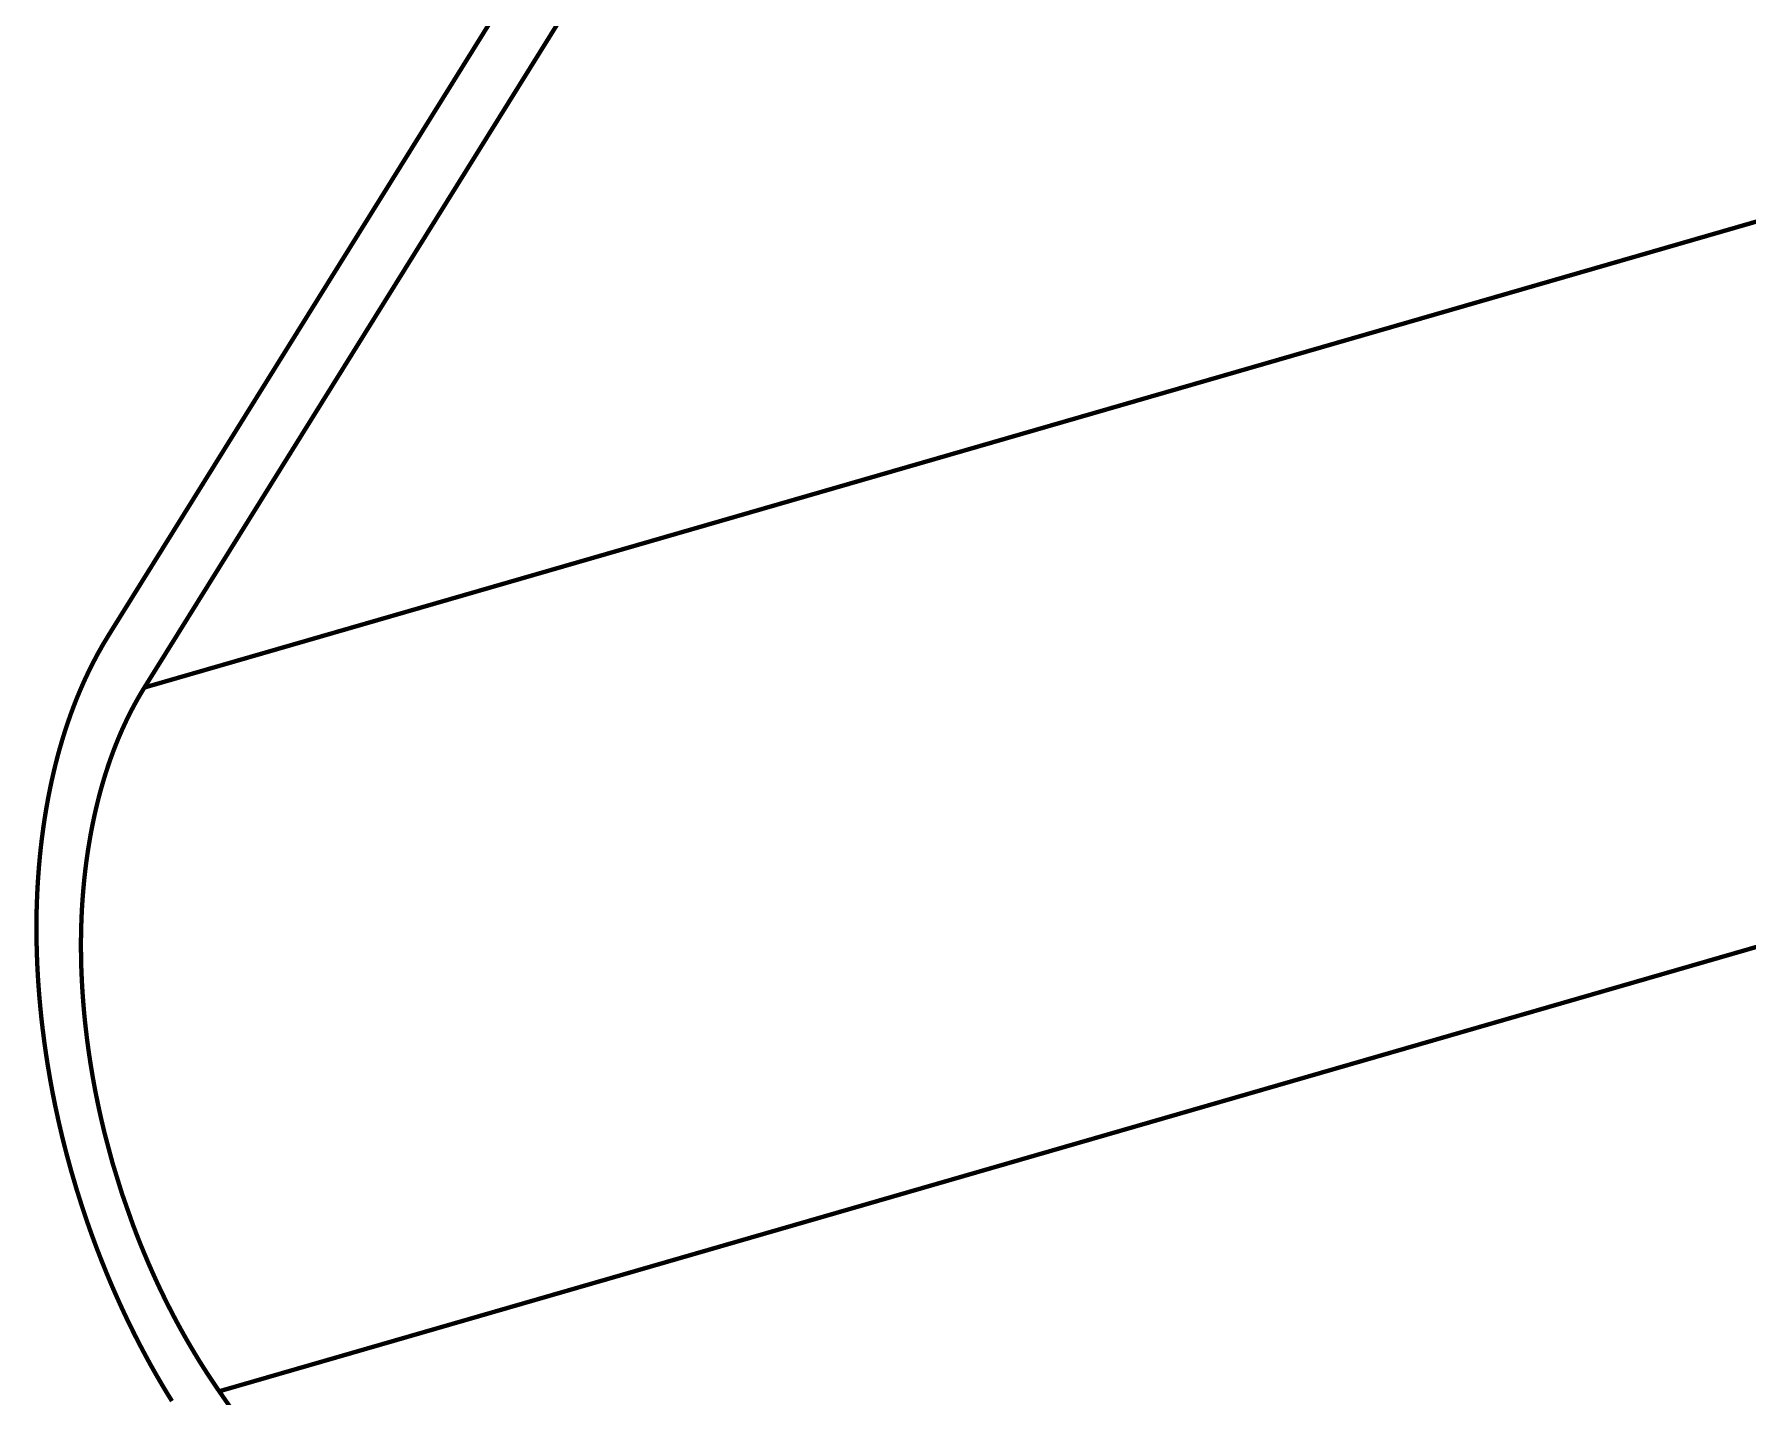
# Model space of a CAD drawing. Header units: millimetres. Extents: x 235 to 830, y 272 to 692.
# Drawn here: x 569.17 to 574.19, y 406.46 to 410.44 of the extents above; entities that cross this region are included whole.
import ezdxf

# ---------------------------------------------------------------- set-up
doc = ezdxf.new("R2010")
doc.units = ezdxf.units.MM
doc.layers.add('Mechanical1', color=6, linetype='Continuous')

msp = doc.modelspace()

# ---------------------------------------------------------------- linework, layer by layer
at = {"layer": 'Mechanical1', "const_width": 0.0127}
for points in [[(569.3912, 408.6827), (570.7661, 410.8903)], [(569.4967, 408.5309), (577.5389, 410.8543)], [(569.4967, 408.5309), (570.8716, 410.7385)], [(569.7155, 406.4727), (577.7577, 408.7962)], [(569.3387, 408.5882), (569.3459, 408.6025)], [(569.3144, 408.5361), (569.319, 408.5466)], [(569.319, 408.5466), (569.3238, 408.5571)], [(569.3238, 408.5571), (569.3287, 408.5675)], [(569.3287, 408.5675), (569.3336, 408.5778)], [(569.3336, 408.5778), (569.3387, 408.5882)], [(569.2966, 408.4937), (569.3009, 408.5044)], [(569.3009, 408.5044), (569.3053, 408.515)], [(569.3053, 408.515), (569.3098, 408.5256)], [(569.3098, 408.5256), (569.3144, 408.5361)], [(569.4715, 408.488), (569.4768, 408.4974)], [(569.4768, 408.4974), (569.4822, 408.5068)], [(569.4822, 408.5068), (569.4877, 408.5161)], [(569.4877, 408.5161), (569.4933, 408.5254)], [(569.4933, 408.5254), (569.4967, 408.5309)], [(569.2765, 408.4398), (569.2803, 408.4507)], [(569.2803, 408.4507), (569.2843, 408.4615)], [(569.2843, 408.4615), (569.2883, 408.4723)], [(569.2883, 408.4723), (569.2924, 408.483)], [(569.2924, 408.483), (569.2966, 408.4937)], [(569.4456, 408.438), (569.4494, 408.4458)], [(569.4494, 408.4458), (569.4533, 408.4535)], [(569.4533, 408.4535), (569.4572, 408.4612)], [(569.4572, 408.4612), (569.4612, 408.4689)], [(569.4612, 408.4689), (569.4663, 408.4785)], [(569.4663, 408.4785), (569.4715, 408.488)], [(569.2585, 408.3851), (569.2619, 408.3961)], [(569.2619, 408.3961), (569.2654, 408.4071)], [(569.2654, 408.4071), (569.269, 408.418)], [(569.269, 408.418), (569.2727, 408.4289)], [(569.2727, 408.4289), (569.2765, 408.4398)], [(569.4241, 408.3906), (569.4275, 408.3985)], [(569.4275, 408.3985), (569.431, 408.4065)], [(569.431, 408.4065), (569.4346, 408.4144)], [(569.4346, 408.4144), (569.4382, 408.4223)], [(569.4382, 408.4223), (569.4419, 408.4302)], [(569.4419, 408.4302), (569.4456, 408.438)], [(569.2456, 408.3407), (569.2487, 408.3518)], [(569.2487, 408.3518), (569.2519, 408.3629)], [(569.2519, 408.3629), (569.2552, 408.374)], [(569.2552, 408.374), (569.2585, 408.3851)], [(569.4047, 408.3421), (569.4078, 408.3502)], [(569.4078, 408.3502), (569.4109, 408.3584)], [(569.4109, 408.3584), (569.4141, 408.3665)], [(569.4141, 408.3665), (569.4174, 408.3745)], [(569.4174, 408.3745), (569.4207, 408.3826)], [(569.4207, 408.3826), (569.4241, 408.3906)], [(569.2314, 408.2847), (569.2341, 408.296)], [(569.2341, 408.296), (569.2368, 408.3072)], [(569.2368, 408.3072), (569.2397, 408.3184)], [(569.2397, 408.3184), (569.2426, 408.3296)], [(569.2426, 408.3296), (569.2456, 408.3407)], [(569.3874, 408.2927), (569.3901, 408.301)], [(569.3901, 408.301), (569.3929, 408.3093)], [(569.3929, 408.3093), (569.3958, 408.3175)], [(569.3958, 408.3175), (569.3987, 408.3257)], [(569.3987, 408.3257), (569.4017, 408.3339)], [(569.4017, 408.3339), (569.4047, 408.3421)], [(569.2214, 408.2395), (569.2238, 408.2509)], [(569.2238, 408.2509), (569.2262, 408.2622)], [(569.2262, 408.2622), (569.2288, 408.2734)], [(569.2288, 408.2734), (569.2314, 408.2847)], [(569.3721, 408.2426), (569.3745, 408.251)], [(569.3745, 408.251), (569.377, 408.2594)], [(569.377, 408.2594), (569.3795, 408.2678)], [(569.3795, 408.2678), (569.3821, 408.2761)], [(569.3821, 408.2761), (569.3847, 408.2844)], [(569.3847, 408.2844), (569.3874, 408.2927)], [(569.2126, 408.1941), (569.2146, 408.2055)], [(569.2146, 408.2055), (569.2168, 408.2169)], [(569.2168, 408.2169), (569.2191, 408.2282)], [(569.2191, 408.2282), (569.2214, 408.2395)], [(569.3587, 408.1919), (569.3608, 408.2004)], [(569.3608, 408.2004), (569.3629, 408.2089)], [(569.3629, 408.2089), (569.3651, 408.2173)], [(569.3651, 408.2173), (569.3674, 408.2258)], [(569.3674, 408.2258), (569.3697, 408.2342)], [(569.3697, 408.2342), (569.3721, 408.2426)], [(569.2032, 408.1371), (569.2049, 408.1485)], [(569.2049, 408.1485), (569.2067, 408.1599)], [(569.2067, 408.1599), (569.2086, 408.1713)], [(569.2086, 408.1713), (569.2105, 408.1827)], [(569.2105, 408.1827), (569.2126, 408.1941)], [(569.3471, 408.1407), (569.3489, 408.1493)], [(569.3489, 408.1493), (569.3507, 408.1578)], [(569.3507, 408.1578), (569.3527, 408.1663)], [(569.3527, 408.1663), (569.3546, 408.1749)], [(569.3546, 408.1749), (569.3566, 408.1834)], [(569.3566, 408.1834), (569.3587, 408.1919)], [(569.196, 408.0844), (569.1993, 408.1096)], [(569.1993, 408.1096), (569.2015, 408.1256)], [(569.2015, 408.1256), (569.2032, 408.1371)], [(569.3365, 408.0849), (569.3387, 408.0978)], [(569.3387, 408.0978), (569.3403, 408.1064)], [(569.3403, 408.1064), (569.3419, 408.115)], [(569.3419, 408.115), (569.3436, 408.1236)], [(569.3436, 408.1236), (569.3453, 408.1322)], [(569.3453, 408.1322), (569.3471, 408.1407)], [(569.1907, 408.0363), (569.1931, 408.0592)], [(569.1931, 408.0592), (569.196, 408.0844)], [(569.3296, 408.0419), (569.3329, 408.0634)], [(569.3329, 408.0634), (569.3365, 408.0849)], [(569.1868, 407.9903), (569.1886, 408.0133)], [(569.1886, 408.0133), (569.1907, 408.0363)], [(569.3222, 407.9836), (569.3244, 408.0031)], [(569.3244, 408.0031), (569.3269, 408.0225)], [(569.3269, 408.0225), (569.3296, 408.0419)], [(569.1829, 407.926), (569.1839, 407.9467)], [(569.1839, 407.9467), (569.1852, 407.9674)], [(569.1852, 407.9674), (569.1868, 407.9903)], [(569.317, 407.9295), (569.3185, 407.9469)], [(569.3185, 407.9469), (569.3201, 407.9642)], [(569.3201, 407.9642), (569.3222, 407.9836)], [(569.1814, 407.8846), (569.1821, 407.9053)], [(569.1821, 407.9053), (569.1829, 407.926)], [(569.3135, 407.8776), (569.3145, 407.8949)], [(569.3145, 407.8949), (569.3157, 407.9122)], [(569.3157, 407.9122), (569.317, 407.9295)], [(569.1808, 407.8432), (569.181, 407.8639)], [(569.181, 407.8639), (569.1814, 407.8846)], [(569.3121, 407.8429), (569.3127, 407.8602)], [(569.3127, 407.8602), (569.3135, 407.8776)], [(569.1807, 407.8225), (569.1808, 407.8018)], [(569.1808, 407.8018), (569.1812, 407.7811)], [(569.311, 407.793), (569.3112, 407.8082)], [(569.3112, 407.8082), (569.3115, 407.8255)], [(569.3115, 407.8255), (569.3121, 407.8429)], [(569.1812, 407.7811), (569.1817, 407.7604)], [(569.1817, 407.7604), (569.1823, 407.742)], [(569.311, 407.7778), (569.311, 407.793)], [(569.311, 407.7626), (569.3112, 407.7474)], [(569.3112, 407.7474), (569.3114, 407.7323)], [(569.1823, 407.742), (569.183, 407.7236)], [(569.183, 407.7236), (569.1839, 407.7052)], [(569.1839, 407.7052), (569.1849, 407.6868)], [(569.3114, 407.7323), (569.3118, 407.7171)], [(569.3118, 407.7171), (569.3123, 407.7019)], [(569.3123, 407.7019), (569.313, 407.6867)], [(569.1849, 407.6868), (569.1861, 407.6685)], [(569.1861, 407.6685), (569.1874, 407.6501)], [(569.1874, 407.6501), (569.1888, 407.6317)], [(569.313, 407.6867), (569.3137, 407.6716)], [(569.3137, 407.6716), (569.3145, 407.6564)], [(569.3145, 407.6564), (569.3154, 407.6413)], [(569.1888, 407.6317), (569.1904, 407.6134)], [(569.1904, 407.6134), (569.1921, 407.5951)], [(569.1921, 407.5951), (569.1939, 407.5768)], [(569.3154, 407.6413), (569.3165, 407.6261)], [(569.3165, 407.6261), (569.3176, 407.611)], [(569.3176, 407.611), (569.3189, 407.5958)], [(569.3189, 407.5958), (569.3202, 407.5807)], [(569.1939, 407.5768), (569.1958, 407.5585)], [(569.1958, 407.5585), (569.1982, 407.5379)], [(569.3202, 407.5807), (569.3216, 407.5656)], [(569.3216, 407.5656), (569.3232, 407.5505)], [(569.4626, 406.9609), (569.4742, 406.9304)], [(569.3561, 406.8936), (569.3703, 406.8571)], [(569.4742, 406.9304), (569.4854, 406.9021)], [(569.4854, 406.9021), (569.497, 406.874)], [(569.3703, 406.8571), (569.384, 406.8229)], [(569.497, 406.874), (569.5089, 406.846)], [(569.5089, 406.846), (569.5203, 406.8202)], [(569.384, 406.8229), (569.3982, 406.7889)], [(569.5203, 406.8202), (569.532, 406.7944)], [(569.532, 406.7944), (569.544, 406.7689)], [(569.3982, 406.7889), (569.412, 406.7572)], [(569.412, 406.7572), (569.4261, 406.7257)], [(569.544, 406.7689), (569.5563, 406.7435)], [(569.5563, 406.7435), (569.568, 406.7202)], [(569.4261, 406.7257), (569.4407, 406.6943)], [(569.4407, 406.6943), (569.4547, 406.6653)], [(569.568, 406.7202), (569.5799, 406.697)], [(569.5799, 406.697), (569.5921, 406.674)], [(569.4547, 406.6653), (569.469, 406.6364)], [(569.5921, 406.674), (569.6046, 406.6512)], [(569.6046, 406.6512), (569.6174, 406.6285)], [(569.469, 406.6364), (569.4837, 406.6078)], [(569.4837, 406.6078), (569.4988, 406.5793)], [(569.6174, 406.6285), (569.6304, 406.606)], [(569.6304, 406.606), (569.6437, 406.5836)], [(569.4988, 406.5793), (569.5142, 406.551)], [(569.5142, 406.551), (569.53, 406.523)], [(569.6437, 406.5836), (569.6572, 406.5614)], [(569.6572, 406.5614), (569.6711, 406.5394)], [(569.53, 406.523), (569.5462, 406.4952)], [(569.5462, 406.4952), (569.5615, 406.4695)], [(569.6711, 406.5394), (569.6852, 406.5176)], [(569.6852, 406.5176), (569.6996, 406.496)], [(569.6996, 406.496), (569.7155, 406.4727)], [(569.5615, 406.4695), (569.5772, 406.4441)], [(569.7155, 406.4727), (590.2975, 376.876)]]:
    msp.add_lwpolyline(points, dxfattribs=at)
for points in [[(569.3459, 408.6025, -0.020917), (569.3912, 408.6827)], [(569.1807, 407.8225, -0.002286), (569.1808, 407.8432)], [(569.311, 407.7626, -0.001892), (569.3109, 407.7778)], [(569.3342, 407.4623, -0.009422), (569.3232, 407.5505)], [(569.2138, 407.4263, -0.01052), (569.1982, 407.5379)], [(569.3525, 407.3532, -0.011611), (569.3342, 407.4623)], [(569.2359, 407.3065, -0.011263), (569.2138, 407.4263)], [(569.3794, 407.2304, -0.013075), (569.3525, 407.3532)], [(569.2674, 407.1721, -0.012624), (569.2359, 407.3065)], [(569.4626, 406.9609, -0.028929), (569.3793, 407.2304)], [(569.3148, 407.0109, -0.01521), (569.2674, 407.1721)], [(569.3561, 406.8936, -0.011193), (569.3148, 407.0109)]]:
    msp.add_lwpolyline(points, format="xyb", dxfattribs=at)
at = {"layer": 'Mechanical1', "const_width": 0.00635}
for points in [[(569.388, 408.6827, 1), (569.3944, 408.6827, 1)], [(569.388, 408.6827, 1), (569.3944, 408.6827, 1)], [(569.3427, 408.6025, 1), (569.3491, 408.6025, 1)], [(569.3427, 408.6025, 1), (569.3491, 408.6025, 1)], [(569.3159, 408.5466, 1), (569.3222, 408.5466, 1)], [(569.3159, 408.5466, 1), (569.3222, 408.5466, 1)], [(569.3206, 408.5571, 1), (569.327, 408.5571, 1)], [(569.3206, 408.5571, 1), (569.327, 408.5571, 1)], [(569.3255, 408.5675, 1), (569.3318, 408.5675, 1)], [(569.3255, 408.5675, 1), (569.3318, 408.5675, 1)], [(569.3304, 408.5778, 1), (569.3368, 408.5778, 1)], [(569.3304, 408.5778, 1), (569.3368, 408.5778, 1)], [(569.3355, 408.5882, 1), (569.3418, 408.5882, 1)], [(569.3355, 408.5882, 1), (569.3418, 408.5882, 1)], [(569.2977, 408.5044, 1), (569.3041, 408.5044, 1)], [(569.2977, 408.5044, 1), (569.3041, 408.5044, 1)], [(569.3021, 408.515, 1), (569.3085, 408.515, 1)], [(569.3021, 408.515, 1), (569.3085, 408.515, 1)], [(569.3066, 408.5256, 1), (569.313, 408.5256, 1)], [(569.3066, 408.5256, 1), (569.313, 408.5256, 1)], [(569.3112, 408.5361, 1), (569.3175, 408.5361, 1)], [(569.3112, 408.5361, 1), (569.3175, 408.5361, 1)], [(569.4736, 408.4974, 1), (569.48, 408.4974, 1)], [(569.4736, 408.4974, 1), (569.48, 408.4974, 1)], [(569.479, 408.5068, 1), (569.4854, 408.5068, 1)], [(569.479, 408.5068, 1), (569.4854, 408.5068, 1)], [(569.4845, 408.5161, 1), (569.4909, 408.5161, 1)], [(569.4845, 408.5161, 1), (569.4909, 408.5161, 1)], [(569.4901, 408.5254, 1), (569.4965, 408.5254, 1)], [(569.4901, 408.5254, 1), (569.4965, 408.5254, 1)], [(569.4936, 408.5309, 1), (569.4999, 408.5309, 1)], [(569.4936, 408.5309, 1), (569.4999, 408.5309, 1)], [(569.4936, 408.5309, 1), (569.4999, 408.5309, 1)], [(569.2771, 408.4507, 1), (569.2835, 408.4507, 1)], [(569.2771, 408.4507, 1), (569.2835, 408.4507, 1)], [(569.2811, 408.4615, 1), (569.2874, 408.4615, 1)], [(569.2811, 408.4615, 1), (569.2874, 408.4615, 1)], [(569.2851, 408.4723, 1), (569.2915, 408.4723, 1)], [(569.2851, 408.4723, 1), (569.2915, 408.4723, 1)], [(569.2892, 408.483, 1), (569.2956, 408.483, 1)], [(569.2892, 408.483, 1), (569.2956, 408.483, 1)], [(569.2934, 408.4937, 1), (569.2998, 408.4937, 1)], [(569.2934, 408.4937, 1), (569.2998, 408.4937, 1)], [(569.4463, 408.4458, 1), (569.4526, 408.4458, 1)], [(569.4463, 408.4458, 1), (569.4526, 408.4458, 1)], [(569.4501, 408.4535, 1), (569.4565, 408.4535, 1)], [(569.4501, 408.4535, 1), (569.4565, 408.4535, 1)], [(569.4541, 408.4612, 1), (569.4604, 408.4612, 1)], [(569.4541, 408.4612, 1), (569.4604, 408.4612, 1)], [(569.4581, 408.4689, 1), (569.4644, 408.4689, 1)], [(569.4581, 408.4689, 1), (569.4644, 408.4689, 1)], [(569.4632, 408.4785, 1), (569.4695, 408.4785, 1)], [(569.4632, 408.4785, 1), (569.4695, 408.4785, 1)], [(569.4684, 408.488, 1), (569.4747, 408.488, 1)], [(569.4684, 408.488, 1), (569.4747, 408.488, 1)], [(569.2588, 408.3961, 1), (569.2651, 408.3961, 1)], [(569.2588, 408.3961, 1), (569.2651, 408.3961, 1)], [(569.2623, 408.4071, 1), (569.2686, 408.4071, 1)], [(569.2623, 408.4071, 1), (569.2686, 408.4071, 1)], [(569.2659, 408.418, 1), (569.2722, 408.418, 1)], [(569.2659, 408.418, 1), (569.2722, 408.418, 1)], [(569.2695, 408.4289, 1), (569.2759, 408.4289, 1)], [(569.2695, 408.4289, 1), (569.2759, 408.4289, 1)], [(569.2733, 408.4398, 1), (569.2796, 408.4398, 1)], [(569.2733, 408.4398, 1), (569.2796, 408.4398, 1)], [(569.4243, 408.3985, 1), (569.4307, 408.3985, 1)], [(569.4243, 408.3985, 1), (569.4307, 408.3985, 1)], [(569.4278, 408.4065, 1), (569.4342, 408.4065, 1)], [(569.4278, 408.4065, 1), (569.4342, 408.4065, 1)], [(569.4314, 408.4144, 1), (569.4377, 408.4144, 1)], [(569.4314, 408.4144, 1), (569.4377, 408.4144, 1)], [(569.435, 408.4223, 1), (569.4414, 408.4223, 1)], [(569.435, 408.4223, 1), (569.4414, 408.4223, 1)], [(569.4387, 408.4302, 1), (569.4451, 408.4302, 1)], [(569.4387, 408.4302, 1), (569.4451, 408.4302, 1)], [(569.4425, 408.438, 1), (569.4488, 408.438, 1)], [(569.4425, 408.438, 1), (569.4488, 408.438, 1)], [(569.2456, 408.3518, 1), (569.2519, 408.3518, 1)], [(569.2456, 408.3518, 1), (569.2519, 408.3518, 1)], [(569.2487, 408.3629, 1), (569.2551, 408.3629, 1)], [(569.2487, 408.3629, 1), (569.2551, 408.3629, 1)], [(569.252, 408.374, 1), (569.2583, 408.374, 1)], [(569.252, 408.374, 1), (569.2583, 408.374, 1)], [(569.2553, 408.3851, 1), (569.2617, 408.3851, 1)], [(569.2553, 408.3851, 1), (569.2617, 408.3851, 1)], [(569.4046, 408.3502, 1), (569.4109, 408.3502, 1)], [(569.4046, 408.3502, 1), (569.4109, 408.3502, 1)], [(569.4077, 408.3584, 1), (569.4141, 408.3584, 1)], [(569.4077, 408.3584, 1), (569.4141, 408.3584, 1)], [(569.4109, 408.3665, 1), (569.4173, 408.3665, 1)], [(569.4109, 408.3665, 1), (569.4173, 408.3665, 1)], [(569.4142, 408.3745, 1), (569.4206, 408.3745, 1)], [(569.4142, 408.3745, 1), (569.4206, 408.3745, 1)], [(569.4175, 408.3826, 1), (569.4239, 408.3826, 1)], [(569.4175, 408.3826, 1), (569.4239, 408.3826, 1)], [(569.4209, 408.3906, 1), (569.4272, 408.3906, 1)], [(569.4209, 408.3906, 1), (569.4272, 408.3906, 1)], [(569.2309, 408.296, 1), (569.2372, 408.296, 1)], [(569.2309, 408.296, 1), (569.2372, 408.296, 1)], [(569.2337, 408.3072, 1), (569.24, 408.3072, 1)], [(569.2337, 408.3072, 1), (569.24, 408.3072, 1)], [(569.2365, 408.3184, 1), (569.2429, 408.3184, 1)], [(569.2365, 408.3184, 1), (569.2429, 408.3184, 1)], [(569.2395, 408.3296, 1), (569.2458, 408.3296, 1)], [(569.2395, 408.3296, 1), (569.2458, 408.3296, 1)], [(569.2425, 408.3407, 1), (569.2488, 408.3407, 1)], [(569.2425, 408.3407, 1), (569.2488, 408.3407, 1)], [(569.387, 408.301, 1), (569.3933, 408.301, 1)], [(569.387, 408.301, 1), (569.3933, 408.301, 1)], [(569.3898, 408.3093, 1), (569.3961, 408.3093, 1)], [(569.3898, 408.3093, 1), (569.3961, 408.3093, 1)], [(569.3926, 408.3175, 1), (569.399, 408.3175, 1)], [(569.3926, 408.3175, 1), (569.399, 408.3175, 1)], [(569.3955, 408.3257, 1), (569.4019, 408.3257, 1)], [(569.3955, 408.3257, 1), (569.4019, 408.3257, 1)], [(569.3985, 408.3339, 1), (569.4048, 408.3339, 1)], [(569.3985, 408.3339, 1), (569.4048, 408.3339, 1)], [(569.4015, 408.3421, 1), (569.4079, 408.3421, 1)], [(569.4015, 408.3421, 1), (569.4079, 408.3421, 1)], [(569.2206, 408.2509, 1), (569.2269, 408.2509, 1)], [(569.2206, 408.2509, 1), (569.2269, 408.2509, 1)], [(569.223, 408.2622, 1), (569.2294, 408.2622, 1)], [(569.223, 408.2622, 1), (569.2294, 408.2622, 1)], [(569.2256, 408.2734, 1), (569.2319, 408.2734, 1)], [(569.2256, 408.2734, 1), (569.2319, 408.2734, 1)], [(569.2282, 408.2847, 1), (569.2346, 408.2847, 1)], [(569.2282, 408.2847, 1), (569.2346, 408.2847, 1)], [(569.3713, 408.251, 1), (569.3777, 408.251, 1)], [(569.3713, 408.251, 1), (569.3777, 408.251, 1)], [(569.3738, 408.2594, 1), (569.3801, 408.2594, 1)], [(569.3738, 408.2594, 1), (569.3801, 408.2594, 1)], [(569.3763, 408.2678, 1), (569.3827, 408.2678, 1)], [(569.3763, 408.2678, 1), (569.3827, 408.2678, 1)], [(569.3789, 408.2761, 1), (569.3852, 408.2761, 1)], [(569.3789, 408.2761, 1), (569.3852, 408.2761, 1)], [(569.3815, 408.2844, 1), (569.3879, 408.2844, 1)], [(569.3815, 408.2844, 1), (569.3879, 408.2844, 1)], [(569.3842, 408.2927, 1), (569.3906, 408.2927, 1)], [(569.3842, 408.2927, 1), (569.3906, 408.2927, 1)], [(569.2115, 408.2055, 1), (569.2178, 408.2055, 1)], [(569.2115, 408.2055, 1), (569.2178, 408.2055, 1)], [(569.2136, 408.2169, 1), (569.22, 408.2169, 1)], [(569.2136, 408.2169, 1), (569.22, 408.2169, 1)], [(569.2159, 408.2282, 1), (569.2222, 408.2282, 1)], [(569.2159, 408.2282, 1), (569.2222, 408.2282, 1)], [(569.2182, 408.2395, 1), (569.2245, 408.2395, 1)], [(569.2182, 408.2395, 1), (569.2245, 408.2395, 1)], [(569.3576, 408.2004, 1), (569.3639, 408.2004, 1)], [(569.3576, 408.2004, 1), (569.3639, 408.2004, 1)], [(569.3598, 408.2089, 1), (569.3661, 408.2089, 1)], [(569.3598, 408.2089, 1), (569.3661, 408.2089, 1)], [(569.362, 408.2173, 1), (569.3683, 408.2173, 1)], [(569.362, 408.2173, 1), (569.3683, 408.2173, 1)], [(569.3642, 408.2258, 1), (569.3706, 408.2258, 1)], [(569.3642, 408.2258, 1), (569.3706, 408.2258, 1)], [(569.3665, 408.2342, 1), (569.3729, 408.2342, 1)], [(569.3665, 408.2342, 1), (569.3729, 408.2342, 1)], [(569.3689, 408.2426, 1), (569.3752, 408.2426, 1)], [(569.3689, 408.2426, 1), (569.3752, 408.2426, 1)], [(569.2017, 408.1485, 1), (569.2081, 408.1485, 1)], [(569.2017, 408.1485, 1), (569.2081, 408.1485, 1)], [(569.2035, 408.1599, 1), (569.2099, 408.1599, 1)], [(569.2035, 408.1599, 1), (569.2099, 408.1599, 1)], [(569.2054, 408.1713, 1), (569.2118, 408.1713, 1)], [(569.2054, 408.1713, 1), (569.2118, 408.1713, 1)], [(569.2074, 408.1827, 1), (569.2137, 408.1827, 1)], [(569.2074, 408.1827, 1), (569.2137, 408.1827, 1)], [(569.2094, 408.1941, 1), (569.2157, 408.1941, 1)], [(569.2094, 408.1941, 1), (569.2157, 408.1941, 1)], [(569.3457, 408.1493, 1), (569.3521, 408.1493, 1)], [(569.3457, 408.1493, 1), (569.3521, 408.1493, 1)], [(569.3476, 408.1578, 1), (569.3539, 408.1578, 1)], [(569.3476, 408.1578, 1), (569.3539, 408.1578, 1)], [(569.3495, 408.1663, 1), (569.3558, 408.1663, 1)], [(569.3495, 408.1663, 1), (569.3558, 408.1663, 1)], [(569.3514, 408.1749, 1), (569.3578, 408.1749, 1)], [(569.3514, 408.1749, 1), (569.3578, 408.1749, 1)], [(569.3534, 408.1834, 1), (569.3598, 408.1834, 1)], [(569.3534, 408.1834, 1), (569.3598, 408.1834, 1)], [(569.3555, 408.1919, 1), (569.3618, 408.1919, 1)], [(569.3555, 408.1919, 1), (569.3618, 408.1919, 1)], [(569.1961, 408.1096, 1), (569.2024, 408.1096, 1)], [(569.1961, 408.1096, 1), (569.2024, 408.1096, 1)], [(569.1983, 408.1256, 1), (569.2047, 408.1256, 1)], [(569.1983, 408.1256, 1), (569.2047, 408.1256, 1)], [(569.2, 408.1371, 1), (569.2063, 408.1371, 1)], [(569.2, 408.1371, 1), (569.2063, 408.1371, 1)], [(569.3356, 408.0978, 1), (569.3419, 408.0978, 1)], [(569.3356, 408.0978, 1), (569.3419, 408.0978, 1)], [(569.3371, 408.1064, 1), (569.3435, 408.1064, 1)], [(569.3371, 408.1064, 1), (569.3435, 408.1064, 1)], [(569.3388, 408.115, 1), (569.3451, 408.115, 1)], [(569.3388, 408.115, 1), (569.3451, 408.115, 1)], [(569.3404, 408.1236, 1), (569.3468, 408.1236, 1)], [(569.3404, 408.1236, 1), (569.3468, 408.1236, 1)], [(569.3421, 408.1322, 1), (569.3485, 408.1322, 1)], [(569.3421, 408.1322, 1), (569.3485, 408.1322, 1)], [(569.3439, 408.1407, 1), (569.3503, 408.1407, 1)], [(569.3439, 408.1407, 1), (569.3503, 408.1407, 1)], [(569.1899, 408.0592, 1), (569.1963, 408.0592, 1)], [(569.1899, 408.0592, 1), (569.1963, 408.0592, 1)], [(569.1928, 408.0844, 1), (569.1992, 408.0844, 1)], [(569.1928, 408.0844, 1), (569.1992, 408.0844, 1)], [(569.3297, 408.0634, 1), (569.3361, 408.0634, 1)], [(569.3297, 408.0634, 1), (569.3361, 408.0634, 1)], [(569.3333, 408.0849, 1), (569.3397, 408.0849, 1)], [(569.3333, 408.0849, 1), (569.3397, 408.0849, 1)], [(569.1854, 408.0133, 1), (569.1918, 408.0133, 1)], [(569.1854, 408.0133, 1), (569.1918, 408.0133, 1)], [(569.1876, 408.0363, 1), (569.1939, 408.0363, 1)], [(569.1876, 408.0363, 1), (569.1939, 408.0363, 1)], [(569.3213, 408.0031, 1), (569.3276, 408.0031, 1)], [(569.3213, 408.0031, 1), (569.3276, 408.0031, 1)], [(569.3237, 408.0225, 1), (569.3301, 408.0225, 1)], [(569.3237, 408.0225, 1), (569.3301, 408.0225, 1)], [(569.3265, 408.0419, 1), (569.3328, 408.0419, 1)], [(569.3265, 408.0419, 1), (569.3328, 408.0419, 1)], [(569.1808, 407.9467, 1), (569.1871, 407.9467, 1)], [(569.1808, 407.9467, 1), (569.1871, 407.9467, 1)], [(569.182, 407.9674, 1), (569.1883, 407.9674, 1)], [(569.182, 407.9674, 1), (569.1883, 407.9674, 1)], [(569.1836, 407.9903, 1), (569.1899, 407.9903, 1)], [(569.1836, 407.9903, 1), (569.1899, 407.9903, 1)], [(569.3153, 407.9469, 1), (569.3216, 407.9469, 1)], [(569.3153, 407.9469, 1), (569.3216, 407.9469, 1)], [(569.3169, 407.9642, 1), (569.3233, 407.9642, 1)], [(569.3169, 407.9642, 1), (569.3233, 407.9642, 1)], [(569.319, 407.9836, 1), (569.3253, 407.9836, 1)], [(569.319, 407.9836, 1), (569.3253, 407.9836, 1)], [(569.1789, 407.9053, 1), (569.1852, 407.9053, 1)], [(569.1789, 407.9053, 1), (569.1852, 407.9053, 1)], [(569.1797, 407.926, 1), (569.1861, 407.926, 1)], [(569.1797, 407.926, 1), (569.1861, 407.926, 1)], [(569.3113, 407.8949, 1), (569.3177, 407.8949, 1)], [(569.3113, 407.8949, 1), (569.3177, 407.8949, 1)], [(569.3125, 407.9122, 1), (569.3188, 407.9122, 1)], [(569.3125, 407.9122, 1), (569.3188, 407.9122, 1)], [(569.3138, 407.9295, 1), (569.3202, 407.9295, 1)], [(569.3138, 407.9295, 1), (569.3202, 407.9295, 1)], [(569.1778, 407.8639, 1), (569.1842, 407.8639, 1)], [(569.1778, 407.8639, 1), (569.1842, 407.8639, 1)], [(569.1783, 407.8846, 1), (569.1846, 407.8846, 1)], [(569.1783, 407.8846, 1), (569.1846, 407.8846, 1)], [(569.3095, 407.8602, 1), (569.3159, 407.8602, 1)], [(569.3095, 407.8602, 1), (569.3159, 407.8602, 1)], [(569.3104, 407.8776, 1), (569.3167, 407.8776, 1)], [(569.3104, 407.8776, 1), (569.3167, 407.8776, 1)], [(569.1775, 407.8225, 1), (569.1839, 407.8225, 1)], [(569.1776, 407.8432, 1), (569.1839, 407.8432, 1)], [(569.1776, 407.8432, 1), (569.1839, 407.8432, 1)], [(569.1775, 407.8225, 1), (569.1839, 407.8225, 1)], [(569.1777, 407.8018, 1), (569.184, 407.8018, 1)], [(569.1777, 407.8018, 1), (569.184, 407.8018, 1)], [(569.308, 407.8082, 1), (569.3144, 407.8082, 1)], [(569.308, 407.8082, 1), (569.3144, 407.8082, 1)], [(569.3084, 407.8255, 1), (569.3147, 407.8255, 1)], [(569.3084, 407.8255, 1), (569.3147, 407.8255, 1)], [(569.3089, 407.8429, 1), (569.3152, 407.8429, 1)], [(569.3089, 407.8429, 1), (569.3152, 407.8429, 1)], [(569.178, 407.7811, 1), (569.1843, 407.7811, 1)], [(569.178, 407.7811, 1), (569.1843, 407.7811, 1)], [(569.1785, 407.7604, 1), (569.1848, 407.7604, 1)], [(569.1785, 407.7604, 1), (569.1848, 407.7604, 1)], [(569.3078, 407.7778, 1), (569.3141, 407.7778, 1)], [(569.3078, 407.7778, 1), (569.3141, 407.7778, 1)], [(569.3078, 407.793, 1), (569.3142, 407.793, 1)], [(569.3078, 407.793, 1), (569.3142, 407.793, 1)], [(569.3078, 407.7626, 1), (569.3142, 407.7626, 1)], [(569.3078, 407.7626, 1), (569.3142, 407.7626, 1)], [(569.308, 407.7474, 1), (569.3143, 407.7474, 1)], [(569.308, 407.7474, 1), (569.3143, 407.7474, 1)], [(569.1791, 407.742, 1), (569.1854, 407.742, 1)], [(569.1791, 407.742, 1), (569.1854, 407.742, 1)], [(569.1798, 407.7236, 1), (569.1862, 407.7236, 1)], [(569.1798, 407.7236, 1), (569.1862, 407.7236, 1)], [(569.1807, 407.7052, 1), (569.1871, 407.7052, 1)], [(569.1807, 407.7052, 1), (569.1871, 407.7052, 1)], [(569.3083, 407.7323, 1), (569.3146, 407.7323, 1)], [(569.3083, 407.7323, 1), (569.3146, 407.7323, 1)], [(569.3087, 407.7171, 1), (569.315, 407.7171, 1)], [(569.3087, 407.7171, 1), (569.315, 407.7171, 1)], [(569.3092, 407.7019, 1), (569.3155, 407.7019, 1)], [(569.3092, 407.7019, 1), (569.3155, 407.7019, 1)], [(569.1817, 407.6868, 1), (569.1881, 407.6868, 1)], [(569.1817, 407.6868, 1), (569.1881, 407.6868, 1)], [(569.1829, 407.6685, 1), (569.1892, 407.6685, 1)], [(569.1829, 407.6685, 1), (569.1892, 407.6685, 1)], [(569.1842, 407.6501, 1), (569.1905, 407.6501, 1)], [(569.1842, 407.6501, 1), (569.1905, 407.6501, 1)], [(569.3098, 407.6867, 1), (569.3161, 407.6867, 1)], [(569.3098, 407.6867, 1), (569.3161, 407.6867, 1)], [(569.3105, 407.6716, 1), (569.3168, 407.6716, 1)], [(569.3105, 407.6716, 1), (569.3168, 407.6716, 1)], [(569.3113, 407.6564, 1), (569.3177, 407.6564, 1)], [(569.3113, 407.6564, 1), (569.3177, 407.6564, 1)], [(569.1856, 407.6317, 1), (569.192, 407.6317, 1)], [(569.1856, 407.6317, 1), (569.192, 407.6317, 1)], [(569.1872, 407.6134, 1), (569.1935, 407.6134, 1)], [(569.1872, 407.6134, 1), (569.1935, 407.6134, 1)], [(569.1889, 407.5951, 1), (569.1952, 407.5951, 1)], [(569.1889, 407.5951, 1), (569.1952, 407.5951, 1)], [(569.3123, 407.6413, 1), (569.3186, 407.6413, 1)], [(569.3123, 407.6413, 1), (569.3186, 407.6413, 1)], [(569.3133, 407.6261, 1), (569.3196, 407.6261, 1)], [(569.3133, 407.6261, 1), (569.3196, 407.6261, 1)], [(569.3144, 407.611, 1), (569.3208, 407.611, 1)], [(569.3144, 407.611, 1), (569.3208, 407.611, 1)], [(569.3157, 407.5958, 1), (569.322, 407.5958, 1)], [(569.3157, 407.5958, 1), (569.322, 407.5958, 1)], [(569.1907, 407.5768, 1), (569.1971, 407.5768, 1)], [(569.1907, 407.5768, 1), (569.1971, 407.5768, 1)], [(569.1927, 407.5585, 1), (569.199, 407.5585, 1)], [(569.1927, 407.5585, 1), (569.199, 407.5585, 1)], [(569.317, 407.5807, 1), (569.3234, 407.5807, 1)], [(569.317, 407.5807, 1), (569.3234, 407.5807, 1)], [(569.3185, 407.5656, 1), (569.3248, 407.5656, 1)], [(569.3185, 407.5656, 1), (569.3248, 407.5656, 1)], [(569.32, 407.5505, 1), (569.3264, 407.5505, 1)], [(569.32, 407.5505, 1), (569.3264, 407.5505, 1)], [(569.195, 407.5379, 1), (569.2014, 407.5379, 1)], [(569.195, 407.5379, 1), (569.2014, 407.5379, 1)], [(569.331, 407.4623, 1), (569.3374, 407.4623, 1)], [(569.331, 407.4623, 1), (569.3374, 407.4623, 1)], [(569.2106, 407.4263, 1), (569.217, 407.4263, 1)], [(569.2106, 407.4263, 1), (569.217, 407.4263, 1)], [(569.3493, 407.3532, 1), (569.3556, 407.3532, 1)], [(569.3493, 407.3532, 1), (569.3556, 407.3532, 1)], [(569.2328, 407.3065, 1), (569.2391, 407.3065, 1)], [(569.2328, 407.3065, 1), (569.2391, 407.3065, 1)], [(569.3762, 407.2304, 1), (569.3825, 407.2304, 1)], [(569.3762, 407.2304, 1), (569.3825, 407.2304, 1)], [(569.2643, 407.1721, 1), (569.2706, 407.1721, 1)], [(569.2643, 407.1721, 1), (569.2706, 407.1721, 1)], [(569.3116, 407.0109, 1), (569.318, 407.0109, 1)], [(569.3117, 407.0109, 1), (569.318, 407.0109, 1)], [(569.4594, 406.9609, 1), (569.4658, 406.9609, 1)], [(569.4594, 406.9609, 1), (569.4658, 406.9609, 1)], [(569.353, 406.8936, 1), (569.3593, 406.8936, 1)], [(569.353, 406.8936, 1), (569.3593, 406.8936, 1)], [(569.471, 406.9304, 1), (569.4774, 406.9304, 1)], [(569.471, 406.9304, 1), (569.4774, 406.9304, 1)], [(569.4822, 406.9021, 1), (569.4886, 406.9021, 1)], [(569.4822, 406.9021, 1), (569.4886, 406.9021, 1)], [(569.3671, 406.8571, 1), (569.3734, 406.8571, 1)], [(569.3671, 406.8571, 1), (569.3734, 406.8571, 1)], [(569.4938, 406.874, 1), (569.5001, 406.874, 1)], [(569.4938, 406.874, 1), (569.5001, 406.874, 1)], [(569.5057, 406.846, 1), (569.5121, 406.846, 1)], [(569.5057, 406.846, 1), (569.5121, 406.846, 1)], [(569.3808, 406.8229, 1), (569.3872, 406.8229, 1)], [(569.3808, 406.8229, 1), (569.3872, 406.8229, 1)], [(569.5171, 406.8202, 1), (569.5234, 406.8202, 1)], [(569.5171, 406.8202, 1), (569.5234, 406.8202, 1)], [(569.5288, 406.7944, 1), (569.5352, 406.7944, 1)], [(569.5288, 406.7944, 1), (569.5352, 406.7944, 1)], [(569.395, 406.7889, 1), (569.4014, 406.7889, 1)], [(569.395, 406.7889, 1), (569.4014, 406.7889, 1)], [(569.4088, 406.7572, 1), (569.4152, 406.7572, 1)], [(569.4088, 406.7572, 1), (569.4152, 406.7572, 1)], [(569.5408, 406.7689, 1), (569.5472, 406.7689, 1)], [(569.5408, 406.7689, 1), (569.5472, 406.7689, 1)], [(569.5532, 406.7435, 1), (569.5595, 406.7435, 1)], [(569.5532, 406.7435, 1), (569.5595, 406.7435, 1)], [(569.423, 406.7257, 1), (569.4293, 406.7257, 1)], [(569.423, 406.7257, 1), (569.4293, 406.7257, 1)], [(569.4375, 406.6943, 1), (569.4439, 406.6943, 1)], [(569.4375, 406.6943, 1), (569.4439, 406.6943, 1)], [(569.5648, 406.7202, 1), (569.5712, 406.7202, 1)], [(569.5648, 406.7202, 1), (569.5712, 406.7202, 1)], [(569.5768, 406.697, 1), (569.5831, 406.697, 1)], [(569.5768, 406.697, 1), (569.5831, 406.697, 1)], [(569.4515, 406.6653, 1), (569.4579, 406.6653, 1)], [(569.4515, 406.6653, 1), (569.4579, 406.6653, 1)], [(569.589, 406.674, 1), (569.5953, 406.674, 1)], [(569.589, 406.674, 1), (569.5953, 406.674, 1)], [(569.6014, 406.6512, 1), (569.6078, 406.6512, 1)], [(569.6014, 406.6512, 1), (569.6078, 406.6512, 1)], [(569.4659, 406.6364, 1), (569.4722, 406.6364, 1)], [(569.4659, 406.6364, 1), (569.4722, 406.6364, 1)], [(569.4806, 406.6078, 1), (569.4869, 406.6078, 1)], [(569.4806, 406.6078, 1), (569.4869, 406.6078, 1)], [(569.6142, 406.6285, 1), (569.6205, 406.6285, 1)], [(569.6142, 406.6285, 1), (569.6205, 406.6285, 1)], [(569.6272, 406.606, 1), (569.6335, 406.606, 1)], [(569.6272, 406.606, 1), (569.6335, 406.606, 1)], [(569.4956, 406.5793, 1), (569.502, 406.5793, 1)], [(569.4956, 406.5793, 1), (569.502, 406.5793, 1)], [(569.5111, 406.551, 1), (569.5174, 406.551, 1)], [(569.5111, 406.551, 1), (569.5174, 406.551, 1)], [(569.6405, 406.5836, 1), (569.6468, 406.5836, 1)], [(569.6405, 406.5836, 1), (569.6468, 406.5836, 1)], [(569.6541, 406.5614, 1), (569.6604, 406.5614, 1)], [(569.6541, 406.5614, 1), (569.6604, 406.5614, 1)], [(569.5269, 406.523, 1), (569.5332, 406.523, 1)], [(569.5269, 406.523, 1), (569.5332, 406.523, 1)], [(569.543, 406.4952, 1), (569.5494, 406.4952, 1)], [(569.543, 406.4952, 1), (569.5494, 406.4952, 1)], [(569.6679, 406.5394, 1), (569.6742, 406.5394, 1)], [(569.6679, 406.5394, 1), (569.6742, 406.5394, 1)], [(569.682, 406.5176, 1), (569.6884, 406.5176, 1)], [(569.682, 406.5176, 1), (569.6884, 406.5176, 1)], [(569.6964, 406.496, 1), (569.7027, 406.496, 1)], [(569.6964, 406.496, 1), (569.7027, 406.496, 1)], [(569.5584, 406.4695, 1), (569.5647, 406.4695, 1)], [(569.5584, 406.4695, 1), (569.5647, 406.4695, 1)], [(569.7123, 406.4727, 1), (569.7186, 406.4727, 1)], [(569.7123, 406.4727, 1), (569.7186, 406.4727, 1)], [(569.7123, 406.4727, 1), (569.7186, 406.4727, 1)]]:
    msp.add_lwpolyline(points, format="xyb", close=True, dxfattribs=at)

doc.saveas('drawing.dxf')
